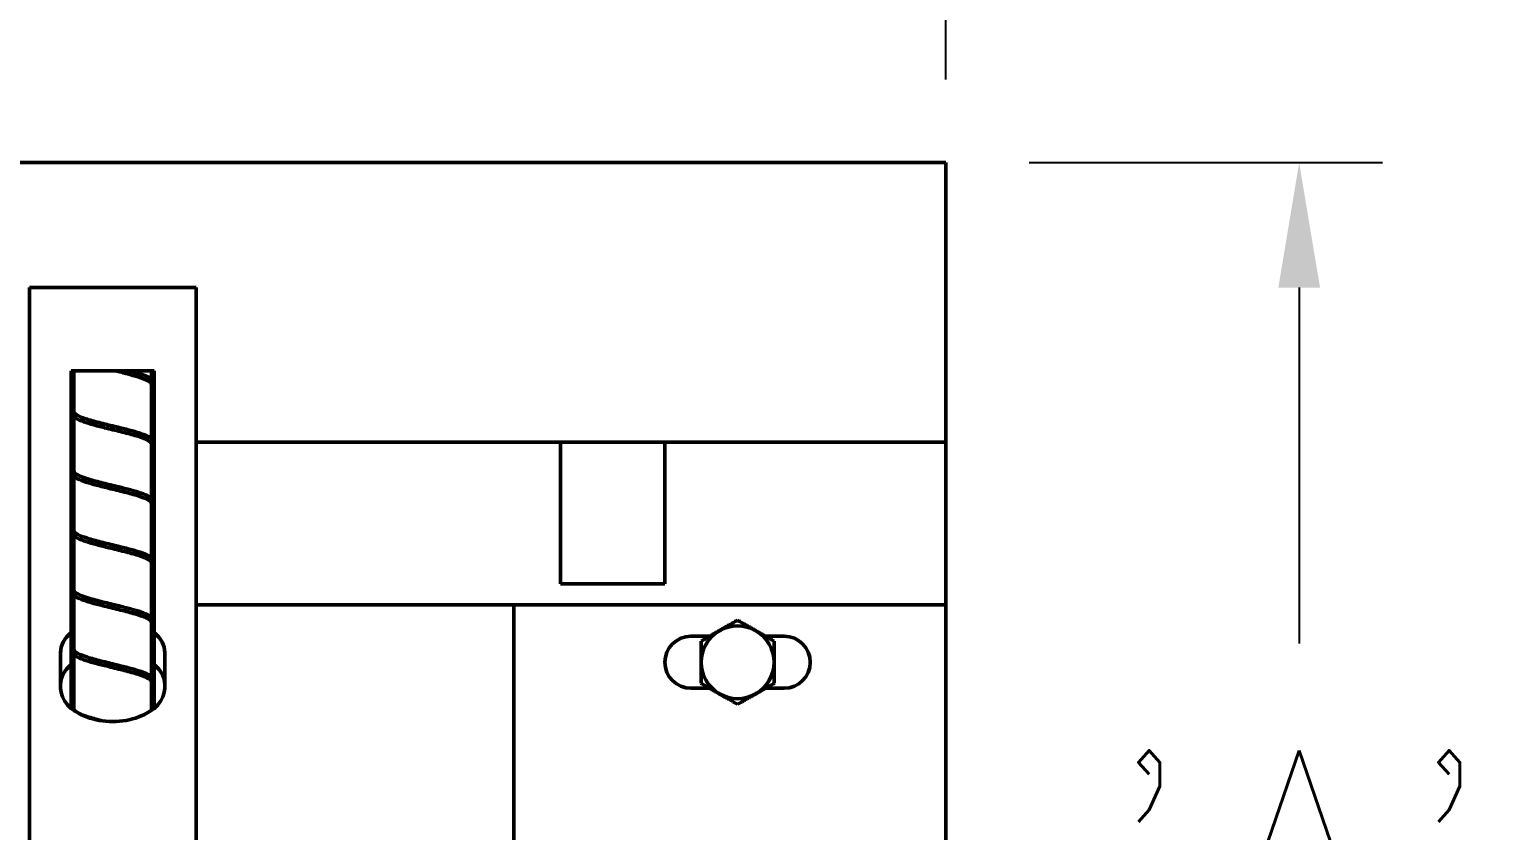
# Model space of a CAD drawing. Header units: inches. Extents: x 31 to 195, y 77 to 126.
# Drawn here: x 186.43 to 195.24, y 89.43 to 94.24 of the extents above; entities that cross this region are included whole.
import ezdxf

# ---------------------------------------------------------------- set-up
doc = ezdxf.new("R2010")
doc.units = ezdxf.units.IN
doc.header["$LTSCALE"] = 8
doc.header["$MEASUREMENT"] = 0
doc.layers.add('Visible (ANSI)', color=7, linetype='Continuous', lineweight=50)
doc.styles.get("Standard").update_dxf_attribs({"font": 'romans.shx'})
doc.dimstyles.get("Standard").update_dxf_attribs({"dimtxt": 1.5, "dimasz": 0.75, "dimexe": 0.5, "dimexo": 0.5, "dimgap": 0.5, "dimtad": 0, "dimtih": 1, "dimtoh": 1, "dimdec": 5, "dimzin": 0, "dimdsep": 46, "dimlunit": 5, "dimtxsty": 'Standard', "dimcen": 0, "dimclrd": 256, "dimclre": 256, "dimclrt": 256, "dimadec": 0, "dimazin": 0, "dimtfac": 0.75, "dimtdec": 5, "dimtofl": 0, "dimtmove": 0, "dimatfit": 3, "dimfxl": 0, "dimtolj": 1, "dimtzin": 0, "dimlwd": -1, "dimlwe": -1, "dimarcsym": 0})

# ---------------------------------------------------------------- blocks, each defined once
blk = doc.blocks.new('*D7')
for p, q in [((192.4331, 93.438), (194.5533, 93.438)), ((194.0533, 92.688), (194.0533, 90.551)), ((194.0533, 85.935), (194.0533, 87.7653)), ((192.4331, 85.185), (194.5533, 85.185))]:
    blk.add_line(p, q)
for points in [[(193.9283, 92.688), (194.1783, 92.688), (194.0533, 93.438)], [(193.9283, 85.935), (194.1783, 85.935), (194.0533, 85.185)]]:
    blk.add_solid(points)
at = {"layer": 'Defpoints', "color": 0}
for p in [(191.9331, 93.438), (191.9331, 85.185), (194.0533, 85.185)]:
    blk.add_point(p, dxfattribs=at)
at = {"insert": (194.0533, 89.1582), "char_height": 1.5, "attachment_point": 5}
blk.add_mtext("\\A1;'A'", dxfattribs=at)
blk = doc.blocks.new('*D8')
for p, q in [((71.9331, 93.938), (71.9331, 97.232)), ((191.9331, 93.938), (191.9331, 97.232)), ((72.6831, 96.732), (123.7091, 96.732)), ((191.1831, 96.732), (137.4234, 96.732))]:
    blk.add_line(p, q)
for points in [[(72.6831, 96.857), (72.6831, 96.607), (71.9331, 96.732)], [(191.1831, 96.857), (191.1831, 96.607), (191.9331, 96.732)]]:
    blk.add_solid(points)
at = {"layer": 'Defpoints', "color": 0}
for p in [(191.9331, 96.732), (71.9331, 93.438), (191.9331, 93.438)]:
    blk.add_point(p, dxfattribs=at)
at = {"insert": (130.5662, 96.732), "char_height": 1.5, "attachment_point": 5}
blk.add_mtext('\\A1;120 [3048]', dxfattribs=at)
blk = doc.blocks.new('*D9')
for p, q in [((69.4331, 91.283), (69.4331, 102.0518)), ((191.9331, 93.938), (191.9331, 102.0518)), ((70.1831, 101.5518), (122.0726, 101.5518)), ((191.1831, 101.5518), (136.6976, 101.5518))]:
    blk.add_line(p, q)
for points in [[(70.1831, 101.6768), (70.1831, 101.4268), (69.4331, 101.5518)], [(191.1831, 101.6768), (191.1831, 101.4268), (191.9331, 101.5518)]]:
    blk.add_solid(points)
at = {"layer": 'Defpoints', "color": 0}
for p in [(191.9331, 101.5518), (191.9331, 93.438), (69.4331, 90.783)]:
    blk.add_point(p, dxfattribs=at)
at = {"insert": (129.3851, 101.5518), "char_height": 1.5, "attachment_point": 5}
blk.add_mtext('\\A1;122{\\H0.750000x;\\S1/2;} [3111]', dxfattribs=at)

msp = doc.modelspace()

# ---------------------------------------------------------------- linework, layer by layer
at = {"layer": 'Visible (ANSI)'}
for p, q in [((71.933108, 93.437955), (191.933108, 93.437955)), ((191.933108, 92.101955), (191.933108, 93.437955)), ((186.433108, 91.866955), (186.433108, 92.687955)), ((186.433108, 92.687955), (187.433108, 92.687955)), ((187.433108, 92.687955), (187.433108, 91.866955)), ((186.683733, 92.187955), (186.699213, 92.187955)), ((186.683733, 92.187955), (186.683733, 90.162138)), ((186.699213, 92.187955), (186.948878, 92.187955)), ((186.699213, 92.187955), (186.699213, 91.942249)), ((186.948878, 92.187955), (186.996271, 92.187955)), ((186.996271, 92.187955), (187.035968, 92.187955)), ((187.035968, 92.187955), (187.167003, 92.187955)), ((187.167003, 92.187955), (187.182483, 92.187955)), ((187.167003, 92.136504), (187.167003, 92.187955)), ((187.182483, 92.187955), (187.182483, 90.162138)), ((187.167003, 91.779419), (187.167003, 92.106135)), ((191.933108, 92.101955), (191.933108, 91.758955)), ((186.699213, 91.9116), (186.699213, 91.585106)), ((186.433108, 91.771199), (186.433108, 91.866955)), ((187.433108, 91.771199), (187.433108, 91.866955)), ((186.433108, 89.738618), (186.433108, 91.771199)), ((187.167003, 91.422276), (187.167003, 91.748992)), ((187.433108, 89.738618), (187.433108, 91.771199)), ((187.433108, 91.758955), (191.933108, 91.758955)), ((189.620608, 91.758955), (189.620608, 90.908955)), ((190.245608, 91.758955), (190.245608, 90.908955)), ((191.933108, 91.594955), (191.933108, 91.758955)), ((186.699213, 91.554457), (186.699213, 91.227963)), ((191.933108, 90.782955), (191.933108, 91.594955)), ((187.167003, 91.065133), (187.167003, 91.391849)), ((186.699213, 91.197314), (186.699213, 90.87082)), ((187.167003, 90.707991), (187.167003, 91.034706)), ((190.245608, 90.908955), (189.620608, 90.908955)), ((186.699213, 90.840171), (186.699213, 90.513677)), ((189.250118, 90.782955), (187.433108, 90.782955)), ((189.340118, 90.782955), (189.250118, 90.782955)), ((189.340118, 90.782955), (189.430118, 90.782955)), ((189.340118, 90.782955), (189.340118, 89.612584)), ((191.933108, 90.782955), (189.430118, 90.782955)), ((191.933108, 90.782955), (191.933108, 89.65441)), ((187.167003, 90.350848), (187.167003, 90.677564)), ((190.403108, 90.594205), (190.516241, 90.594205)), ((190.849975, 90.594205), (190.963108, 90.594205)), ((186.620608, 90.283195), (186.620608, 90.495315)), ((187.245608, 90.495315), (187.245608, 90.283195)), ((186.699213, 90.483028), (186.699213, 90.156534)), ((187.167003, 90.149982), (187.167003, 90.320421)), ((190.516241, 90.281705), (190.403108, 90.281705)), ((190.963108, 90.281705), (190.849975, 90.281705)), ((186.433108, 89.738618), (186.433108, 89.451351)), ((187.433108, 89.451351), (187.433108, 89.738618)), ((191.933108, 89.65441), (191.933108, 89.26496)), ((186.433108, 88.584217), (186.433108, 89.451351)), ((187.433108, 89.451351), (187.433108, 88.584217))]:
    msp.add_line(p, q, dxfattribs=at)
for centre, radius, start, end in [((190.403108, 90.437955), 0.15625, 90, 270), ((190.683108, 90.437955), 0.21875, 120, 180), ((190.683108, 90.437955), 0.21875, 60, 120), ((190.683108, 90.437955), 0.21875, 0, 60), ((190.963108, 90.437955), 0.15625, 270, 90), ((190.683108, 90.437955), 0.21875, 180, 240), ((190.683108, 90.437955), 0.21875, 300, 0), ((190.683108, 90.437955), 0.21875, 240, 300)]:
    msp.add_arc(centre, radius, start, end, dxfattribs=at)
for centre, major_axis, start_param, end_param in [((186.933108, 90.495315), (-0.3125, 0), 5.63635823, 6.28318531), ((186.933108, 90.495315), (0.3125, 0), 0, 0.64682707), ((186.933108, 90.303804), (-0.3125, 0), 5.63635823, 6.28318531), ((186.933108, 90.303804), (0.3125, 0), 0, 0.64682707), ((186.933108, 90.283195), (0.3125, 0), 3.14159265, 6.28318531)]:
    msp.add_ellipse(centre, major_axis=major_axis, ratio=0.64278761, start_param=start_param, end_param=end_param, dxfattribs=at)
for points, knots in [([(187.167003, 92.106135), (187.164993, 92.113752), (187.156704, 92.121294), (187.12855, 92.136529), (187.108971, 92.144071), (187.066041, 92.157745), (187.044558, 92.163764), (186.998289, 92.175879), (186.973797, 92.181897), (186.948878, 92.187955)], [0, 0, 0, 0, 0.246279009, 0.246279009, 0.492558018, 0.492558018, 0.68839115, 0.68839115, 0.884224282, 0.884224282, 0.884224282, 0.884224282]), ([(187.035968, 92.187955), (187.0599, 92.181533), (187.082239, 92.175024), (187.120177, 92.162143), (187.136281, 92.15563), (187.161281, 92.142097), (187.170283, 92.135406), (187.176147, 92.123961), (187.177038, 92.12156), (187.177577, 92.118797)], [0, 0, 0, 0, 0.206584828, 0.206584828, 0.411578552, 0.411578552, 0.623795508, 0.623795508, 0.673665679, 0.673665679, 0.673665679, 0.673665679]), ([(187.177868, 92.116002), (187.177875, 92.115596), (187.177865, 92.115189), (187.17776, 92.113581), (187.177534, 92.112409), (187.176723, 92.110392), (187.176198, 92.109574), (187.174776, 92.108156), (187.173902, 92.107615), (187.171731, 92.106721), (187.17037, 92.106422), (187.168262, 92.106197), (187.167636, 92.106156), (187.167003, 92.106135)], [0.1686954046, 0.1686954046, 0.1686954046, 0.1686954046, 0.1719430281, 0.1719430281, 0.1816510011, 0.1816510011, 0.1903114508, 0.1903114508, 0.1995096788, 0.1995096788, 0.2105702879, 0.2105702879, 0.215094254, 0.215094254, 0.215094254, 0.215094254]), ([(186.688625, 91.929231), (186.68853, 91.929715), (186.68846, 91.930207), (186.68836, 91.931268), (186.688338, 91.931839), (186.688347, 91.932407)], [0.38527842269, 0.38527842269, 0.38527842269, 0.38527842269, 0.38905853176, 0.38905853176, 0.39336742712, 0.39336742712, 0.39336742712, 0.39336742712]), ([(186.688347, 91.932407), (186.688354, 91.932871), (186.688383, 91.933334), (186.688542, 91.934778), (186.688754, 91.935737), (186.689095, 91.936631), (186.689486, 91.937656), (186.690029, 91.938546), (186.691502, 91.940076), (186.692401, 91.940658), (186.694617, 91.941611), (186.695983, 91.941929), (186.698046, 91.942174), (186.698626, 91.942221), (186.699213, 91.942249)], [0.3933674271, 0.3933674271, 0.3933674271, 0.3933674271, 0.3968863183, 0.3968863183, 0.40448876, 0.40448876, 0.40448876, 0.413214072, 0.413214072, 0.4222861104, 0.4222861104, 0.4329092095, 0.4329092095, 0.4369570776, 0.4369570776, 0.4369570776, 0.4369570776]), ([(186.894272, 91.844102), (186.868605, 91.850413), (186.843264, 91.856806), (186.797405, 91.869383), (186.776286, 91.875723), (186.740091, 91.888478), (186.724729, 91.895023), (186.701389, 91.908713), (186.693211, 91.915309), (186.689229, 91.926658), (186.688884, 91.927902), (186.688625, 91.929231)], [0, 0, 0, 0, 0.203430746, 0.203430746, 0.404937263, 0.404937263, 0.610847612, 0.610847612, 0.824043032, 0.824043032, 0.848613207, 0.848613207, 0.848613207, 0.848613207]), ([(186.699213, 91.942249), (186.701222, 91.934631), (186.709512, 91.92709), (186.737665, 91.911855), (186.757244, 91.904313), (186.805073, 91.889078), (186.832838, 91.881536), (186.892764, 91.866301), (186.924318, 91.85876), (186.965705, 91.848676), (186.97573, 91.846218), (186.985598, 91.843762)], [0, 0, 0, 0, 0.24627901, 0.24627901, 0.49255802, 0.49255802, 0.73883703, 0.73883703, 0.98511604, 0.98511604, 1.06484963, 1.06484963, 1.06484963, 1.06484963]), ([(187.167003, 91.748992), (187.164993, 91.75661), (187.156704, 91.764151), (187.12855, 91.779386), (187.108971, 91.786928), (187.061143, 91.802163), (187.033377, 91.809704), (186.973451, 91.824939), (186.941897, 91.832481), (186.905147, 91.841435), (186.89969, 91.842769), (186.894272, 91.844102)], [0, 0, 0, 0, 0.24627901, 0.24627901, 0.49255802, 0.49255802, 0.73883703, 0.73883703, 0.98511604, 0.98511604, 1.02832352, 1.02832352, 1.02832352, 1.02832352]), ([(186.985598, 91.843763), (187.011061, 91.837426), (187.035931, 91.831009), (187.08041, 91.818374), (187.100605, 91.812002), (187.134656, 91.799136), (187.14875, 91.792527), (187.168653, 91.778941), (187.175426, 91.772673), (187.177577, 91.761654)], [0, 0, 0, 0, 0.203969624, 0.203969624, 0.406026718, 0.406026718, 0.612891389, 0.612891389, 0.811777187, 0.811777187, 0.811777187, 0.811777187]), ([(187.177868, 91.75886), (187.177876, 91.758362), (187.17786, 91.757865), (187.177719, 91.75619), (187.177473, 91.755048), (187.176621, 91.753067), (187.176067, 91.752261), (187.174584, 91.750874), (187.173677, 91.750352), (187.171435, 91.749497), (187.170031, 91.749221), (187.168007, 91.749038), (187.167507, 91.749009), (187.167003, 91.748992)], [0.46790441, 0.46790441, 0.46790441, 0.46790441, 0.4718081582, 0.4718081582, 0.4812317107, 0.4812317107, 0.4898713876, 0.4898713876, 0.4991058623, 0.4991058623, 0.5102974269, 0.5102974269, 0.5138992072, 0.5138992072, 0.5138992072, 0.5138992072]), ([(187.177577, 91.761654), (187.177587, 91.761601), (187.177598, 91.761547), (187.177766, 91.760633), (187.177854, 91.759745), (187.177868, 91.75886)], [0.46052507914, 0.46052507914, 0.46052507914, 0.46052507914, 0.46095577741, 0.46095577741, 0.46790440995, 0.46790440995, 0.46790440995, 0.46790440995]), ([(186.688347, 91.575265), (186.688349, 91.575402), (186.688353, 91.57554), (186.688415, 91.576984), (186.688637, 91.578265), (186.689458, 91.58046), (186.689996, 91.581356), (186.691456, 91.582896), (186.692348, 91.583484), (186.694547, 91.584447), (186.695904, 91.584771), (186.697986, 91.585027), (186.698595, 91.585076), (186.699213, 91.585106)], [0.21131415, 0.21131415, 0.21131415, 0.21131415, 0.2123574004, 0.2123574004, 0.222267899, 0.222267899, 0.2310167329, 0.2310167329, 0.2400883716, 0.2400883716, 0.25069229, 0.25069229, 0.2549544298, 0.2549544298, 0.2549544298, 0.2549544298]), ([(186.894272, 91.486959), (186.868605, 91.493271), (186.843264, 91.499663), (186.797405, 91.51224), (186.776286, 91.518581), (186.740091, 91.531335), (186.724729, 91.537881), (186.701389, 91.55157), (186.693211, 91.558166), (186.689229, 91.569515), (186.688884, 91.570759), (186.688625, 91.572088)], [0, 0, 0, 0, 0.203430746, 0.203430746, 0.404937263, 0.404937263, 0.610847612, 0.610847612, 0.824043032, 0.824043032, 0.848613207, 0.848613207, 0.848613207, 0.848613207]), ([(186.699213, 91.585106), (186.701222, 91.577488), (186.709512, 91.569947), (186.737665, 91.554712), (186.757244, 91.54717), (186.805073, 91.531935), (186.832838, 91.524394), (186.892764, 91.509159), (186.924318, 91.501617), (186.965705, 91.491533), (186.97573, 91.489075), (186.985598, 91.48662)], [0, 0, 0, 0, 0.24627901, 0.24627901, 0.49255802, 0.49255802, 0.73883703, 0.73883703, 0.98511604, 0.98511604, 1.06484963, 1.06484963, 1.06484963, 1.06484963]), ([(187.167003, 91.391849), (187.164993, 91.399467), (187.156704, 91.407008), (187.12855, 91.422243), (187.108971, 91.429785), (187.061143, 91.44502), (187.033377, 91.452562), (186.973451, 91.467797), (186.941897, 91.475338), (186.905147, 91.484292), (186.89969, 91.485626), (186.894272, 91.486959)], [0, 0, 0, 0, 0.24627901, 0.24627901, 0.49255802, 0.49255802, 0.73883703, 0.73883703, 0.98511604, 0.98511604, 1.02832352, 1.02832352, 1.02832352, 1.02832352]), ([(186.985598, 91.48662), (187.011061, 91.480283), (187.035931, 91.473866), (187.08041, 91.461231), (187.100605, 91.454859), (187.134656, 91.441993), (187.14875, 91.435385), (187.168653, 91.421798), (187.175426, 91.41553), (187.177577, 91.404511)], [0, 0, 0, 0, 0.203969624, 0.203969624, 0.406026718, 0.406026718, 0.612891389, 0.612891389, 0.811777187, 0.811777187, 0.811777187, 0.811777187]), ([(187.177868, 91.401717), (187.177889, 91.400409), (187.17775, 91.399101), (187.177098, 91.396883), (187.17666, 91.395984), (187.175428, 91.39442), (187.174666, 91.393808), (187.172744, 91.392772), (187.171535, 91.392397), (187.169172, 91.391982), (187.168104, 91.391886), (187.167003, 91.391849)], [0.4021176952, 0.4021176952, 0.4021176952, 0.4021176952, 0.4120822148, 0.4120822148, 0.4204192736, 0.4204192736, 0.4288881644, 0.4288881644, 0.438800787, 0.438800787, 0.4462121572, 0.4462121572, 0.4462121572, 0.4462121572]), ([(186.688347, 91.218122), (186.688349, 91.218253), (186.688353, 91.218384), (186.688413, 91.219823), (186.688633, 91.221106), (186.689452, 91.223305), (186.689988, 91.224202), (186.691445, 91.225745), (186.692335, 91.226334), (186.69453, 91.227299), (186.695885, 91.227624), (186.697971, 91.227883), (186.698588, 91.227933), (186.699213, 91.227963)], [0.2009056884, 0.2009056884, 0.2009056884, 0.2009056884, 0.2018765812, 0.2018765812, 0.2115669825, 0.2115669825, 0.2201198577, 0.2201198577, 0.2289872037, 0.2289872037, 0.2393534462, 0.2393534462, 0.243575466, 0.243575466, 0.243575466, 0.243575466]), ([(186.894272, 91.129816), (186.868605, 91.136128), (186.843264, 91.142521), (186.797405, 91.155097), (186.776286, 91.161438), (186.740091, 91.174192), (186.724729, 91.180738), (186.701389, 91.194428), (186.693211, 91.201023), (186.689229, 91.212372), (186.688884, 91.213616), (186.688625, 91.214945)], [0, 0, 0, 0, 0.203430746, 0.203430746, 0.404937263, 0.404937263, 0.610847612, 0.610847612, 0.824043032, 0.824043032, 0.848613207, 0.848613207, 0.848613207, 0.848613207]), ([(186.699213, 91.227963), (186.701222, 91.220346), (186.709512, 91.212804), (186.737665, 91.197569), (186.757244, 91.190027), (186.805073, 91.174792), (186.832838, 91.167251), (186.892764, 91.152016), (186.924318, 91.144474), (186.965705, 91.13439), (186.97573, 91.131932), (186.985598, 91.129477)], [0, 0, 0, 0, 0.24627901, 0.24627901, 0.49255802, 0.49255802, 0.73883703, 0.73883703, 0.98511604, 0.98511604, 1.06484963, 1.06484963, 1.06484963, 1.06484963]), ([(187.167003, 91.034706), (187.164993, 91.042324), (187.156704, 91.049865), (187.12855, 91.0651), (187.108971, 91.072642), (187.061143, 91.087877), (187.033377, 91.095419), (186.973451, 91.110654), (186.941897, 91.118195), (186.905147, 91.127149), (186.89969, 91.128483), (186.894272, 91.129816)], [0, 0, 0, 0, 0.24627901, 0.24627901, 0.49255802, 0.49255802, 0.73883703, 0.73883703, 0.98511604, 0.98511604, 1.02832352, 1.02832352, 1.02832352, 1.02832352]), ([(186.985598, 91.129477), (187.011061, 91.123141), (187.035931, 91.116723), (187.08041, 91.104088), (187.100605, 91.097716), (187.134656, 91.08485), (187.14875, 91.078242), (187.168653, 91.064655), (187.175426, 91.058388), (187.177577, 91.047368)], [0, 0, 0, 0, 0.203969624, 0.203969624, 0.406026718, 0.406026718, 0.612891389, 0.612891389, 0.811777187, 0.811777187, 0.811777187, 0.811777187]), ([(187.177868, 91.044574), (187.177875, 91.044167), (187.177865, 91.043761), (187.17776, 91.042152), (187.177534, 91.04098), (187.176723, 91.038963), (187.176198, 91.038145), (187.174776, 91.036727), (187.173902, 91.036186), (187.171731, 91.035292), (187.17037, 91.034993), (187.168262, 91.034768), (187.167636, 91.034727), (187.167003, 91.034706)], [0.1686954076, 0.1686954076, 0.1686954076, 0.1686954076, 0.1719430384, 0.1719430384, 0.1816510101, 0.1816510101, 0.1903114601, 0.1903114601, 0.1995096894, 0.1995096894, 0.2105703006, 0.2105703006, 0.2150942591, 0.2150942591, 0.2150942591, 0.2150942591]), ([(186.688625, 90.857803), (186.688623, 90.857815), (186.68862, 90.857828), (186.68842, 90.858867), (186.68833, 90.859927), (186.688347, 90.860979)], [0.38500383075, 0.38500383075, 0.38500383075, 0.38500383075, 0.38510172901, 0.38510172901, 0.39310559113, 0.39310559113, 0.39310559113, 0.39310559113]), ([(186.688347, 90.860979), (186.688348, 90.861074), (186.688351, 90.861168), (186.688392, 90.862367), (186.688549, 90.863461), (186.688853, 90.864488), (186.689173, 90.865566), (186.689646, 90.86653), (186.690968, 90.86819), (186.691781, 90.868836), (186.69381, 90.869909), (186.695063, 90.870291), (186.697339, 90.870683), (186.698264, 90.870775), (186.699213, 90.87082)], [0.3931055911, 0.3931055911, 0.3931055911, 0.3931055911, 0.39382745, 0.39382745, 0.4022393216, 0.4022393216, 0.4022393216, 0.4110709678, 0.4110709678, 0.4199548112, 0.4199548112, 0.4300993339, 0.4300993339, 0.4365690112, 0.4365690112, 0.4365690112, 0.4365690112]), ([(186.894272, 90.772673), (186.868605, 90.778985), (186.843264, 90.785378), (186.797405, 90.797954), (186.776286, 90.804295), (186.740091, 90.817049), (186.724729, 90.823595), (186.701389, 90.837285), (186.693211, 90.84388), (186.689229, 90.855229), (186.688884, 90.856473), (186.688625, 90.857803)], [0, 0, 0, 0, 0.203430746, 0.203430746, 0.404937263, 0.404937263, 0.610847612, 0.610847612, 0.824043032, 0.824043032, 0.848613207, 0.848613207, 0.848613207, 0.848613207]), ([(186.699213, 90.87082), (186.701222, 90.863203), (186.709512, 90.855661), (186.737665, 90.840426), (186.757244, 90.832884), (186.805073, 90.817649), (186.832838, 90.810108), (186.892764, 90.794873), (186.924318, 90.787331), (186.965705, 90.777248), (186.97573, 90.774789), (186.985598, 90.772334)], [0, 0, 0, 0, 0.24627901, 0.24627901, 0.49255802, 0.49255802, 0.73883703, 0.73883703, 0.98511604, 0.98511604, 1.06484963, 1.06484963, 1.06484963, 1.06484963]), ([(187.167003, 90.677564), (187.164993, 90.685181), (187.156704, 90.692723), (187.12855, 90.707958), (187.108971, 90.715499), (187.061143, 90.730734), (187.033377, 90.738276), (186.973451, 90.753511), (186.941897, 90.761052), (186.905147, 90.770006), (186.89969, 90.77134), (186.894272, 90.772673)], [0, 0, 0, 0, 0.24627901, 0.24627901, 0.49255802, 0.49255802, 0.73883703, 0.73883703, 0.98511604, 0.98511604, 1.02832352, 1.02832352, 1.02832352, 1.02832352]), ([(186.985598, 90.772334), (187.011061, 90.765998), (187.035931, 90.75958), (187.08041, 90.746946), (187.100605, 90.740573), (187.134656, 90.727707), (187.14875, 90.721099), (187.168653, 90.707513), (187.175426, 90.701245), (187.177577, 90.690225)], [0, 0, 0, 0, 0.203969624, 0.203969624, 0.406026718, 0.406026718, 0.612891389, 0.612891389, 0.811777187, 0.811777187, 0.811777187, 0.811777187]), ([(187.177868, 90.687431), (187.177882, 90.686565), (187.177824, 90.685699), (187.177495, 90.68376), (187.177166, 90.682733), (187.176157, 90.680948), (187.17552, 90.680233), (187.17388, 90.679014), (187.172858, 90.678547), (187.17031, 90.677823), (187.168763, 90.677628), (187.167076, 90.677566), (187.16704, 90.677565), (187.167003, 90.677564)], [0.1917944745, 0.1917944745, 0.1917944745, 0.1917944745, 0.1985404851, 0.1985404851, 0.2074376132, 0.2074376132, 0.2159419531, 0.2159419531, 0.2253186601, 0.2253186601, 0.2363971454, 0.2363971454, 0.2366448624, 0.2366448624, 0.2366448624, 0.2366448624]), ([(187.177577, 90.690225), (187.177662, 90.689792), (187.177728, 90.689354), (187.177829, 90.688422), (187.177861, 90.687927), (187.177868, 90.687431)], [0.18445781328, 0.18445781328, 0.18445781328, 0.18445781328, 0.1879342681, 0.1879342681, 0.19179447447, 0.19179447447, 0.19179447447, 0.19179447447]), ([(186.688347, 90.503836), (186.688349, 90.503967), (186.688353, 90.504098), (186.688413, 90.505537), (186.688633, 90.506821), (186.689452, 90.509019), (186.689988, 90.509916), (186.691445, 90.511459), (186.692335, 90.512048), (186.69453, 90.513013), (186.695885, 90.513338), (186.697971, 90.513597), (186.698588, 90.513647), (186.699213, 90.513677)], [0.2009057466, 0.2009057466, 0.2009057466, 0.2009057466, 0.2018765993, 0.2018765993, 0.2115670083, 0.2115670083, 0.2201198848, 0.2201198848, 0.228987227, 0.228987227, 0.2393534612, 0.2393534612, 0.2435755227, 0.2435755227, 0.2435755227, 0.2435755227]), ([(186.894272, 90.41553), (186.868605, 90.421842), (186.843264, 90.428235), (186.797405, 90.440812), (186.776286, 90.447152), (186.740091, 90.459906), (186.724729, 90.466452), (186.701389, 90.480142), (186.693211, 90.486737), (186.689229, 90.498086), (186.688884, 90.49933), (186.688625, 90.50066)], [0, 0, 0, 0, 0.203430746, 0.203430746, 0.404937263, 0.404937263, 0.610847612, 0.610847612, 0.824043032, 0.824043032, 0.848613207, 0.848613207, 0.848613207, 0.848613207]), ([(186.699213, 90.513677), (186.701222, 90.50606), (186.709512, 90.498518), (186.737665, 90.483283), (186.757244, 90.475742), (186.805073, 90.460507), (186.832838, 90.452965), (186.892764, 90.43773), (186.924318, 90.430188), (186.965705, 90.420105), (186.97573, 90.417646), (186.985598, 90.415191)], [0, 0, 0, 0, 0.24627901, 0.24627901, 0.49255802, 0.49255802, 0.73883703, 0.73883703, 0.98511604, 0.98511604, 1.06484963, 1.06484963, 1.06484963, 1.06484963]), ([(187.167003, 90.320421), (187.164993, 90.328038), (187.156704, 90.33558), (187.12855, 90.350815), (187.108971, 90.358356), (187.061143, 90.373591), (187.033377, 90.381133), (186.973451, 90.396368), (186.941897, 90.40391), (186.905147, 90.412863), (186.89969, 90.414198), (186.894272, 90.41553)], [0, 0, 0, 0, 0.24627901, 0.24627901, 0.49255802, 0.49255802, 0.73883703, 0.73883703, 0.98511604, 0.98511604, 1.02832352, 1.02832352, 1.02832352, 1.02832352]), ([(186.985598, 90.415191), (187.011061, 90.408855), (187.035931, 90.402437), (187.08041, 90.389803), (187.100605, 90.383431), (187.134656, 90.370564), (187.14875, 90.363956), (187.168653, 90.35037), (187.175426, 90.344102), (187.177577, 90.333082)], [0, 0, 0, 0, 0.203969624, 0.203969624, 0.406026718, 0.406026718, 0.612891389, 0.612891389, 0.811777187, 0.811777187, 0.811777187, 0.811777187]), ([(187.177868, 90.330288), (187.177887, 90.329085), (187.17777, 90.327881), (187.177205, 90.325724), (187.176794, 90.324795), (187.175619, 90.323181), (187.17489, 90.322545), (187.173042, 90.321465), (187.171881, 90.321066), (187.169453, 90.32058), (187.168251, 90.320462), (187.167003, 90.320421)], [0.4171816479, 0.4171816479, 0.4171816479, 0.4171816479, 0.4264398786, 0.4264398786, 0.4349175177, 0.4349175177, 0.4433962471, 0.4433962471, 0.4531938127, 0.4531938127, 0.4616115972, 0.4616115972, 0.4616115972, 0.4616115972]), ([(187.177578, 90.333082), (187.17773, 90.332301), (187.177823, 90.331502), (187.177862, 90.330564), (187.177866, 90.330426), (187.177868, 90.330288)], [0.40995166293, 0.40995166293, 0.40995166293, 0.40995166293, 0.41612143448, 0.41612143448, 0.41718164787, 0.41718164787, 0.41718164787, 0.41718164787]), ([(186.692567, 90.154964), (186.692784, 90.155085), (186.693007, 90.155196), (186.694401, 90.155829), (186.695738, 90.156165), (186.69786, 90.156445), (186.698531, 90.156502), (186.699213, 90.156534)], [0.2424398041, 0.2424398041, 0.2424398041, 0.2424398041, 0.244597588, 0.244597588, 0.2555295461, 0.2555295461, 0.2604016475, 0.2604016475, 0.2604016475, 0.2604016475]), ([(186.730937, 90.130023), (186.74419, 90.12367), (186.761158, 90.117352), (186.805073, 90.103364), (186.832838, 90.095822), (186.864972, 90.087653), (186.86715, 90.087102), (186.869336, 90.086551)], [0.286586405, 0.286586405, 0.286586405, 0.286586405, 0.492558018, 0.492558018, 0.738837027, 0.738837027, 0.756675373, 0.756675373, 0.756675373, 0.756675373]), ([(189.340118, 89.612584), (189.340118, 89.552887), (189.340118, 89.492371), (189.340118, 89.379661), (189.340118, 89.325922), (189.340118, 89.279227)], [0, 0, 0, 0, 0.454891114, 0.454891114, 0.909829767, 0.909829767, 0.909829767, 0.909829767])]:
    msp.add_open_spline(points, degree=3, knots=knots, dxfattribs=at)
for points in [[(187.177577, 92.118797), (187.177755, 92.117885), (187.177854, 92.116943), (187.177868, 92.116002)], [(186.688625, 91.572088), (186.688422, 91.573126), (186.68833, 91.574199), (186.688347, 91.575265)], [(187.177577, 91.404511), (187.177755, 91.4036), (187.177854, 91.402658), (187.177868, 91.401717)], [(186.688625, 91.214945), (186.688422, 91.215984), (186.68833, 91.217057), (186.688347, 91.218122)], [(187.177577, 91.047368), (187.177755, 91.046457), (187.177854, 91.045514), (187.177868, 91.044574)], [(186.688625, 90.50066), (186.688422, 90.501698), (186.68833, 90.502771), (186.688347, 90.503836)], [(186.699213, 90.156534), (186.70042, 90.151958), (186.703893, 90.14741), (186.709526, 90.142856)]]:
    msp.add_open_spline(points, degree=3, dxfattribs=at)
for points in [[(190.573733, 90.627398), (190.624494, 90.656705), (190.683108, 90.690545)], [(190.683108, 90.690545), (190.741721, 90.656705), (190.792483, 90.627398)], [(190.464358, 90.56425), (190.522971, 90.598091), (190.573733, 90.627398)], [(190.792483, 90.627398), (190.843244, 90.598091), (190.901858, 90.56425)], [(190.464358, 90.437955), (190.464358, 90.496568), (190.464358, 90.56425)], [(190.901858, 90.56425), (190.901858, 90.496568), (190.901858, 90.437955)], [(190.464358, 90.311659), (190.464358, 90.379341), (190.464358, 90.437955)], [(190.901858, 90.437955), (190.901858, 90.379341), (190.901858, 90.311659)], [(190.573733, 90.248512), (190.522971, 90.277818), (190.464358, 90.311659)], [(190.683108, 90.185364), (190.624494, 90.219205), (190.573733, 90.248512)], [(190.792483, 90.248512), (190.741721, 90.219205), (190.683108, 90.185364)], [(190.901858, 90.311659), (190.843244, 90.277818), (190.792483, 90.248512)]]:
    msp.add_rational_spline(points, [1, 1.0379548493, 1], degree=2, dxfattribs=at)

# ---------------------------------------------------------------- dimensions: what is measured, and where the dimension line sits
for base, p1, picture, middle in [((191.933108, 101.551773), (69.433118, 90.782955), '*D9', (129.385087, 101.551773)), ((191.933108, 96.732035), (71.933108, 93.437955), '*D8', (130.566241, 96.732035))]:
    dim = msp.add_linear_dim(base=base, p1=p1, p2=(191.933108, 93.437955), dimstyle='Standard')
    dim.commit()
    dim.dimension.update_dxf_attribs({"geometry": picture, "text_midpoint": middle, "dimtype": 160})
dim = msp.add_linear_dim(base=(194.053253, 85.184955), p1=(191.933108, 93.437955), p2=(191.933108, 85.184955), angle=90, text="'A'", dimstyle='Standard')
dim.commit()
dim.dimension.update_dxf_attribs({"geometry": '*D7', "text_midpoint": (194.053253, 89.158161), "dimtype": 160})

doc.saveas('drawing.dxf')
